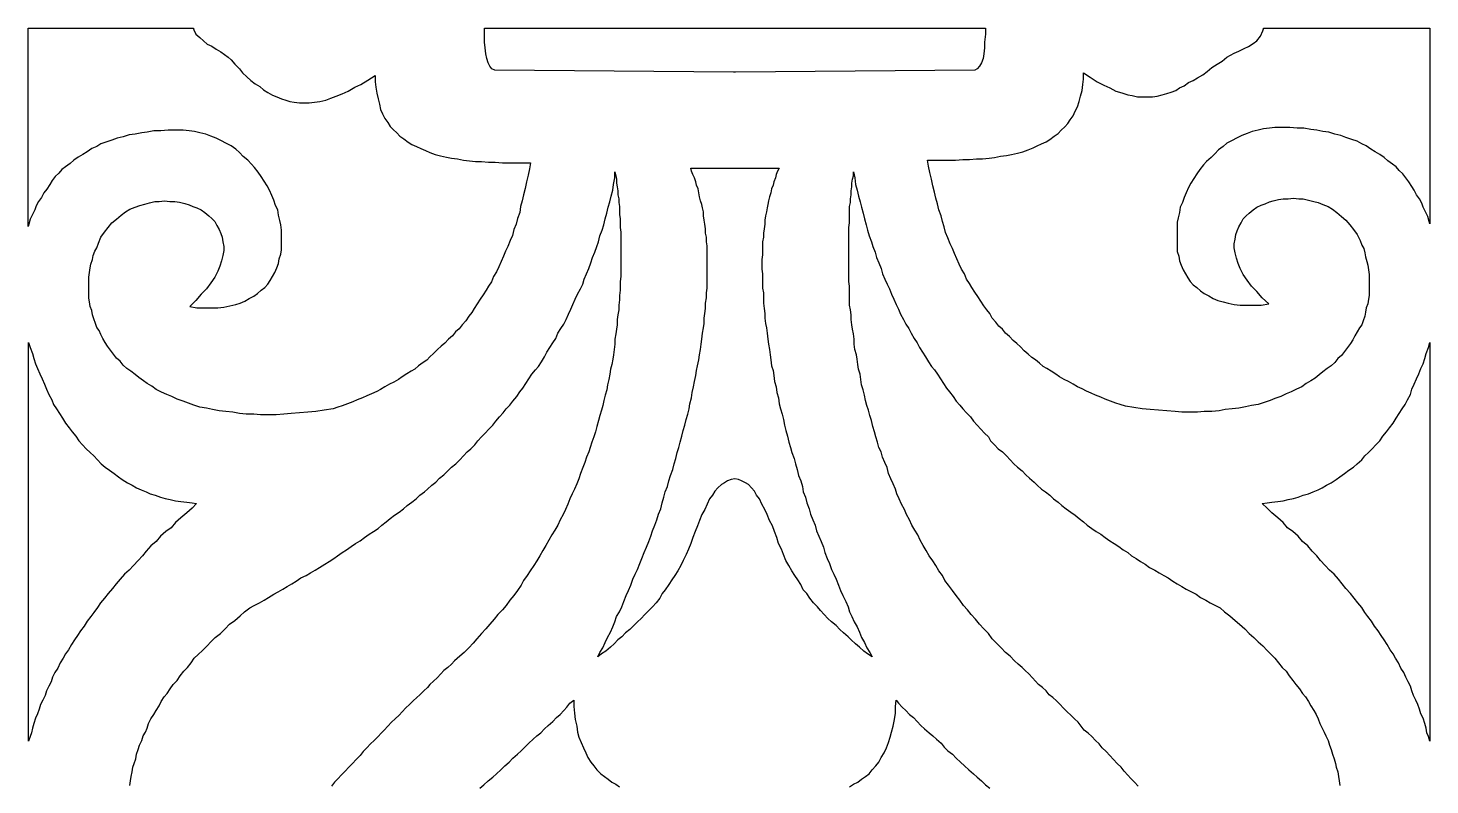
# Model space of a CAD drawing. Extents: x -372 to 372, y -358 to 358.
# Drawn here: x -312.5 to -242.8, y 37.7 to 75.3 of the extents above; entities that cross this region are included whole.
import ezdxf

# ---------------------------------------------------------------- set-up
doc = ezdxf.new("R2010")
doc.units = 0
doc.layers.add('LAYER_1', color=18, linetype='CONTINUOUS')

msp = doc.modelspace()

# ---------------------------------------------------------------- linework, layer by layer
at = {"layer": 'LAYER_1'}
for points in [[(-304.272, 75.344), (-304.274, 75.313), (-304.266, 75.263), (-304.154, 75.036), (-303.968, 74.874), (-303.782, 74.711), (-303.595, 74.549), (-303.372, 74.452), (-303.148, 74.29), (-302.924, 74.16), (-302.738, 74.03), (-302.552, 73.901), (-302.403, 73.771), (-302.216, 73.544), (-301.993, 73.317), (-301.844, 73.122), (-301.62, 72.928), (-301.434, 72.733), (-301.21, 72.571), (-300.987, 72.441), (-300.8, 72.279), (-300.577, 72.149), (-300.353, 72.02), (-300.13, 71.922), (-299.906, 71.825), (-299.683, 71.76), (-299.496, 71.695), (-299.273, 71.663), (-299.012, 71.63), (-298.527, 71.63), (-298.267, 71.663), (-298.006, 71.695), (-297.708, 71.76), (-297.447, 71.857), (-297.186, 71.955), (-296.888, 72.084), (-296.59, 72.214), (-296.254, 72.409), (-295.956, 72.538), (-295.621, 72.765), (-295.248, 72.993), (-295.248, 72.668), (-295.211, 72.409), (-295.174, 72.117), (-295.099, 71.825), (-295.025, 71.565), (-294.987, 71.306), (-294.876, 71.079), (-294.764, 70.852), (-294.615, 70.657), (-294.503, 70.463), (-294.354, 70.301), (-294.168, 70.138), (-294.019, 69.976), (-293.832, 69.847), (-293.609, 69.684), (-293.422, 69.555), (-293.199, 69.457), (-292.975, 69.36), (-292.752, 69.263), (-292.528, 69.165), (-292.267, 69.068), (-292.006, 69.003), (-291.708, 68.938), (-291.447, 68.874), (-291.149, 68.841), (-290.851, 68.776), (-290.553, 68.744), (-290.255, 68.711), (-289.957, 68.711), (-289.622, 68.679), (-289.286, 68.679), (-288.914, 68.647), (-287.535, 68.647), (-287.572, 68.355), (-287.647, 68.03), (-287.721, 67.706), (-287.796, 67.382), (-287.87, 67.057), (-287.945, 66.765), (-288.019, 66.474), (-288.057, 66.182), (-288.168, 65.89), (-288.243, 65.598), (-288.355, 65.338), (-288.429, 65.047), (-288.541, 64.787), (-288.653, 64.495), (-288.765, 64.268), (-288.876, 64.009), (-288.988, 63.749), (-289.1, 63.49), (-289.212, 63.23), (-289.361, 63.003), (-289.473, 62.744), (-289.622, 62.517), (-289.733, 62.322), (-289.882, 62.095), (-290.031, 61.868), (-290.181, 61.641), (-290.33, 61.414), (-290.441, 61.219), (-290.59, 61.025), (-290.739, 60.798), (-290.926, 60.603), (-291.075, 60.409), (-291.261, 60.246), (-291.41, 60.052), (-291.597, 59.89), (-291.783, 59.695), (-291.969, 59.533), (-292.155, 59.371), (-292.342, 59.176), (-292.528, 59.014), (-292.677, 58.852), (-292.863, 58.722), (-293.087, 58.56), (-293.273, 58.398), (-293.46, 58.301), (-293.683, 58.171), (-293.907, 58.009), (-294.093, 57.879), (-294.317, 57.749), (-294.54, 57.652), (-294.764, 57.522), (-294.987, 57.392), (-295.174, 57.295), (-295.435, 57.165), (-295.658, 57.068), (-295.882, 56.971), (-296.143, 56.873), (-296.366, 56.776), (-296.627, 56.679), (-296.888, 56.582), (-297.111, 56.517), (-297.335, 56.419), (-297.782, 56.355), (-298.192, 56.29), (-298.602, 56.257), (-299.012, 56.225), (-299.422, 56.192), (-299.794, 56.16), (-300.167, 56.128), (-300.95, 56.128), (-301.285, 56.16), (-301.658, 56.16), (-301.993, 56.192), (-302.328, 56.257), (-302.664, 56.29), (-302.999, 56.322), (-303.334, 56.387), (-303.632, 56.452), (-303.968, 56.517), (-304.266, 56.614), (-304.527, 56.711), (-304.788, 56.809), (-305.086, 56.906), (-305.347, 57.036), (-305.607, 57.133), (-305.868, 57.263), (-306.129, 57.392), (-306.353, 57.555), (-306.576, 57.684), (-306.763, 57.814), (-306.986, 57.976), (-307.172, 58.138), (-307.396, 58.301), (-307.582, 58.43), (-307.769, 58.592), (-307.918, 58.787), (-308.104, 58.949), (-308.253, 59.144), (-308.402, 59.338), (-308.551, 59.533), (-308.663, 59.728), (-308.775, 59.922), (-308.887, 60.117), (-308.961, 60.311), (-309.073, 60.474), (-309.147, 60.668), (-309.222, 60.895), (-309.296, 61.09), (-309.334, 61.317), (-309.408, 61.511), (-309.446, 61.738), (-309.483, 61.933), (-309.483, 62.16), (-309.483, 62.355), (-309.483, 62.549), (-309.483, 62.776), (-309.483, 62.971), (-309.446, 63.198), (-309.408, 63.425), (-309.371, 63.619), (-309.296, 63.847), (-309.259, 64.041), (-309.185, 64.268), (-309.073, 64.43), (-308.998, 64.657), (-308.887, 64.949), (-308.7, 65.209), (-308.514, 65.436), (-308.328, 65.663), (-308.104, 65.857), (-307.88, 66.052), (-307.657, 66.214), (-307.433, 66.344), (-307.172, 66.441), (-306.949, 66.538), (-306.688, 66.603), (-306.464, 66.668), (-306.204, 66.733), (-305.98, 66.733), (-305.719, 66.765), (-305.458, 66.733), (-305.198, 66.733), (-304.974, 66.701), (-304.713, 66.636), (-304.49, 66.571), (-304.303, 66.474), (-304.117, 66.409), (-303.893, 66.311), (-303.707, 66.182), (-303.521, 66.019), (-303.372, 65.89), (-303.223, 65.728), (-303.111, 65.533), (-302.999, 65.338), (-302.924, 65.144), (-302.85, 64.949), (-302.813, 64.722), (-302.775, 64.495), (-302.775, 64.301), (-302.813, 64.041), (-302.887, 63.782), (-302.962, 63.522), (-303.074, 63.263), (-303.223, 62.971), (-303.409, 62.679), (-303.632, 62.387), (-303.893, 62.128), (-304.154, 61.803), (-304.452, 61.511), (-304.117, 61.446), (-303.074, 61.446), (-302.775, 61.479), (-302.477, 61.544), (-302.179, 61.609), (-301.956, 61.674), (-301.732, 61.771), (-301.508, 61.901), (-301.285, 62.03), (-301.099, 62.16), (-300.912, 62.322), (-300.726, 62.452), (-300.577, 62.614), (-300.465, 62.809), (-300.353, 63.003), (-300.242, 63.198), (-300.13, 63.425), (-300.055, 63.652), (-300.018, 63.879), (-299.943, 64.106), (-299.906, 64.333), (-299.906, 64.56), (-299.906, 64.787), (-299.906, 65.047), (-299.906, 65.306), (-299.943, 65.565), (-299.981, 65.792), (-300.055, 66.052), (-300.092, 66.311), (-300.204, 66.538), (-300.279, 66.798), (-300.391, 67.025), (-300.502, 67.284), (-300.614, 67.511), (-300.763, 67.738), (-300.912, 67.965), (-301.061, 68.192), (-301.248, 68.42), (-301.397, 68.582), (-301.583, 68.776), (-301.807, 68.971), (-301.993, 69.165), (-302.179, 69.328), (-302.403, 69.49), (-302.664, 69.62), (-302.887, 69.749), (-303.148, 69.879), (-303.409, 69.976), (-303.67, 70.074), (-303.968, 70.138), (-304.229, 70.203), (-304.49, 70.236), (-304.788, 70.268), (-305.533, 70.268), (-305.906, 70.236), (-306.241, 70.236), (-306.576, 70.171), (-306.837, 70.138), (-307.172, 70.074), (-307.471, 70.041), (-307.769, 69.944), (-308.067, 69.879), (-308.328, 69.782), (-308.626, 69.684), (-308.887, 69.587), (-309.073, 69.457), (-309.334, 69.36), (-309.557, 69.198), (-309.781, 69.068), (-310.004, 68.938), (-310.228, 68.776), (-310.414, 68.614), (-310.638, 68.452), (-310.824, 68.322), (-310.973, 68.128), (-311.16, 67.965), (-311.309, 67.771), (-311.42, 67.576), (-311.57, 67.349), (-311.719, 67.155), (-311.83, 66.928), (-311.979, 66.733), (-312.091, 66.506), (-312.166, 66.311), (-312.278, 66.084), (-312.389, 65.857), (-312.464, 65.598), (-312.5, 65.488), (-312.5, 75.313), (-312.5, 75.327), (-312.5, 75.341), (-312.5, 75.344), (-312.5, 75.347)], [(-264.924, 75.313), (-264.924, 75.039), (-264.962, 74.65), (-264.962, 74.358), (-264.999, 74.066), (-265.036, 73.839), (-265.111, 73.612), (-265.223, 73.45), (-265.334, 73.32), (-265.446, 73.255), (-277.333, 73.158), (-277.445, 73.158), (-289.294, 73.255), (-289.443, 73.32), (-289.555, 73.45), (-289.63, 73.612), (-289.704, 73.839), (-289.742, 74.066), (-289.779, 74.358), (-289.816, 74.65), (-289.816, 75.039), (-289.816, 75.313), (-289.816, 75.344), (-264.924, 75.344)], [(-242.829, 75.313), (-242.829, 65.621), (-242.865, 65.731), (-242.939, 65.99), (-243.051, 66.217), (-243.163, 66.444), (-243.237, 66.639), (-243.349, 66.866), (-243.498, 67.061), (-243.61, 67.288), (-243.722, 67.482), (-243.871, 67.709), (-244.02, 67.904), (-244.169, 68.098), (-244.355, 68.261), (-244.504, 68.455), (-244.691, 68.585), (-244.914, 68.747), (-245.1, 68.909), (-245.324, 69.071), (-245.548, 69.201), (-245.771, 69.331), (-245.995, 69.493), (-246.218, 69.59), (-246.442, 69.72), (-246.703, 69.817), (-247.001, 69.915), (-247.262, 70.012), (-247.56, 70.077), (-247.858, 70.174), (-248.156, 70.207), (-248.454, 70.271), (-248.752, 70.304), (-249.088, 70.369), (-249.423, 70.369), (-249.796, 70.401), (-250.541, 70.401), (-250.802, 70.369), (-251.1, 70.336), (-251.361, 70.271), (-251.659, 70.207), (-251.92, 70.109), (-252.18, 70.012), (-252.441, 69.882), (-252.665, 69.753), (-252.926, 69.623), (-253.112, 69.461), (-253.336, 69.298), (-253.522, 69.104), (-253.708, 68.909), (-253.932, 68.715), (-254.081, 68.553), (-254.267, 68.325), (-254.416, 68.098), (-254.565, 67.871), (-254.714, 67.644), (-254.826, 67.417), (-254.938, 67.158), (-255.05, 66.931), (-255.124, 66.671), (-255.236, 66.444), (-255.273, 66.185), (-255.348, 65.925), (-255.385, 65.698), (-255.385, 65.439), (-255.385, 65.18), (-255.385, 64.92), (-255.385, 64.693), (-255.385, 64.466), (-255.385, 64.239), (-255.311, 64.012), (-255.273, 63.785), (-255.199, 63.558), (-255.087, 63.331), (-254.975, 63.136), (-254.863, 62.942), (-254.752, 62.747), (-254.603, 62.585), (-254.416, 62.455), (-254.23, 62.293), (-254.044, 62.163), (-253.82, 62.034), (-253.596, 61.904), (-253.373, 61.807), (-253.112, 61.742), (-252.851, 61.677), (-252.553, 61.612), (-252.255, 61.579), (-251.212, 61.579), (-250.839, 61.644), (-251.174, 61.936), (-251.435, 62.261), (-251.696, 62.52), (-251.92, 62.812), (-252.106, 63.104), (-252.255, 63.396), (-252.367, 63.655), (-252.441, 63.915), (-252.516, 64.174), (-252.553, 64.434), (-252.553, 64.628), (-252.516, 64.855), (-252.479, 65.082), (-252.404, 65.277), (-252.329, 65.471), (-252.218, 65.666), (-252.106, 65.861), (-251.957, 66.023), (-251.808, 66.152), (-251.621, 66.315), (-251.435, 66.444), (-251.212, 66.542), (-251.025, 66.607), (-250.802, 66.704), (-250.615, 66.769), (-250.355, 66.834), (-250.131, 66.866), (-249.87, 66.866), (-249.609, 66.898), (-249.348, 66.866), (-249.125, 66.866), (-248.864, 66.801), (-248.603, 66.736), (-248.38, 66.671), (-248.156, 66.574), (-247.895, 66.477), (-247.672, 66.347), (-247.448, 66.185), (-247.224, 65.99), (-247.001, 65.796), (-246.815, 65.569), (-246.628, 65.342), (-246.442, 65.082), (-246.293, 64.79), (-246.218, 64.563), (-246.107, 64.401), (-246.069, 64.174), (-246.032, 63.979), (-245.958, 63.752), (-245.92, 63.558), (-245.883, 63.331), (-245.846, 63.104), (-245.846, 62.909), (-245.846, 62.682), (-245.846, 62.488), (-245.846, 62.293), (-245.846, 62.066), (-245.883, 61.871), (-245.92, 61.644), (-245.995, 61.45), (-246.032, 61.223), (-246.069, 61.028), (-246.144, 60.801), (-246.218, 60.607), (-246.33, 60.444), (-246.442, 60.25), (-246.554, 60.055), (-246.666, 59.861), (-246.777, 59.666), (-246.926, 59.471), (-247.075, 59.277), (-247.224, 59.082), (-247.411, 58.92), (-247.56, 58.725), (-247.746, 58.563), (-247.932, 58.434), (-248.156, 58.271), (-248.342, 58.109), (-248.529, 57.947), (-248.752, 57.817), (-248.976, 57.688), (-249.199, 57.525), (-249.46, 57.396), (-249.721, 57.266), (-249.982, 57.169), (-250.243, 57.039), (-250.541, 56.942), (-250.764, 56.844), (-251.063, 56.747), (-251.361, 56.65), (-251.696, 56.585), (-251.994, 56.52), (-252.329, 56.455), (-252.665, 56.423), (-253, 56.39), (-253.298, 56.325), (-253.671, 56.293), (-254.044, 56.293), (-254.379, 56.261), (-255.161, 56.261), (-255.497, 56.293), (-255.907, 56.325), (-256.317, 56.358), (-256.727, 56.39), (-257.136, 56.423), (-257.546, 56.488), (-257.956, 56.552), (-258.217, 56.65), (-258.441, 56.715), (-258.701, 56.812), (-258.962, 56.909), (-259.186, 57.006), (-259.447, 57.104), (-259.67, 57.201), (-259.894, 57.298), (-260.117, 57.428), (-260.341, 57.525), (-260.565, 57.655), (-260.788, 57.785), (-261.012, 57.882), (-261.235, 58.012), (-261.422, 58.142), (-261.645, 58.304), (-261.869, 58.434), (-262.055, 58.531), (-262.241, 58.693), (-262.428, 58.855), (-262.614, 58.985), (-262.8, 59.147), (-262.987, 59.309), (-263.173, 59.504), (-263.359, 59.666), (-263.546, 59.828), (-263.732, 60.023), (-263.918, 60.185), (-264.067, 60.379), (-264.254, 60.542), (-264.403, 60.736), (-264.589, 60.931), (-264.701, 61.158), (-264.85, 61.352), (-264.999, 61.547), (-265.148, 61.774), (-265.297, 62.001), (-265.446, 62.228), (-265.595, 62.455), (-265.707, 62.65), (-265.856, 62.877), (-265.968, 63.136), (-266.117, 63.363), (-266.229, 63.623), (-266.34, 63.882), (-266.452, 64.142), (-266.564, 64.401), (-266.676, 64.628), (-266.788, 64.92), (-266.899, 65.18), (-266.974, 65.471), (-267.048, 65.731), (-267.123, 66.023), (-267.235, 66.315), (-267.309, 66.607), (-267.384, 66.898), (-267.458, 67.19), (-267.533, 67.515), (-267.607, 67.839), (-267.682, 68.163), (-267.756, 68.488), (-267.794, 68.78), (-266.415, 68.78), (-266.042, 68.812), (-265.707, 68.812), (-265.372, 68.844), (-265.073, 68.844), (-264.738, 68.877), (-264.477, 68.909), (-264.179, 68.974), (-263.881, 69.007), (-263.62, 69.071), (-263.322, 69.136), (-263.061, 69.201), (-262.8, 69.298), (-262.54, 69.396), (-262.353, 69.493), (-262.13, 69.59), (-261.906, 69.688), (-261.72, 69.817), (-261.496, 69.98), (-261.31, 70.109), (-261.161, 70.271), (-260.975, 70.434), (-260.825, 70.596), (-260.714, 70.79), (-260.565, 70.985), (-260.453, 71.212), (-260.341, 71.439), (-260.267, 71.698), (-260.192, 71.958), (-260.117, 72.25), (-260.08, 72.542), (-260.043, 72.801), (-260.043, 73.126), (-259.708, 72.898), (-259.372, 72.671), (-259.037, 72.509), (-258.739, 72.38), (-258.441, 72.217), (-258.143, 72.12), (-257.844, 72.023), (-257.621, 71.99), (-257.36, 71.925), (-256.615, 71.925), (-256.391, 71.958), (-256.13, 72.023), (-255.907, 72.088), (-255.683, 72.153), (-255.46, 72.25), (-255.273, 72.38), (-255.05, 72.477), (-254.826, 72.639), (-254.603, 72.736), (-254.379, 72.866), (-254.118, 73.028), (-253.895, 73.19), (-253.671, 73.385), (-253.41, 73.547), (-253.149, 73.709), (-252.926, 73.904), (-252.739, 74.001), (-252.553, 74.098), (-252.329, 74.196), (-252.069, 74.326), (-251.845, 74.423), (-251.621, 74.585), (-251.435, 74.715), (-251.249, 74.942), (-251.137, 75.201), (-251.095, 75.313), (-251.1, 75.344), (-242.829, 75.344)], [(-275.246, 68.228), (-275.321, 68.066), (-275.358, 67.904), (-275.433, 67.709), (-275.47, 67.547), (-275.544, 67.352), (-275.582, 67.158), (-275.656, 66.963), (-275.693, 66.769), (-275.731, 66.574), (-275.768, 66.412), (-275.805, 66.217), (-275.842, 66.023), (-275.88, 65.796), (-275.88, 65.601), (-275.917, 65.374), (-275.954, 65.147), (-275.954, 64.952), (-275.992, 64.725), (-275.992, 64.531), (-275.992, 64.304), (-275.992, 64.077), (-276.029, 63.85), (-276.029, 63.59), (-276.029, 63.363), (-275.992, 63.136), (-275.992, 62.877), (-275.992, 62.65), (-275.992, 62.423), (-275.954, 62.196), (-275.954, 61.936), (-275.954, 61.677), (-275.917, 61.417), (-275.88, 61.158), (-275.88, 60.931), (-275.842, 60.671), (-275.805, 60.444), (-275.768, 60.185), (-275.731, 59.893), (-275.693, 59.634), (-275.656, 59.374), (-275.619, 59.115), (-275.582, 58.855), (-275.544, 58.563), (-275.47, 58.336), (-275.433, 58.077), (-275.395, 57.785), (-275.321, 57.525), (-275.284, 57.234), (-275.209, 56.974), (-275.172, 56.682), (-275.097, 56.423), (-275.023, 56.163), (-274.948, 55.904), (-274.911, 55.612), (-274.836, 55.352), (-274.762, 55.061), (-274.687, 54.769), (-274.613, 54.509), (-274.538, 54.25), (-274.426, 53.958), (-274.352, 53.698), (-274.277, 53.406), (-274.203, 53.115), (-274.091, 52.855), (-274.017, 52.563), (-273.979, 52.304), (-273.868, 52.044), (-273.793, 51.752), (-273.681, 51.46), (-273.607, 51.201), (-273.495, 50.909), (-273.383, 50.65), (-273.309, 50.358), (-273.197, 50.098), (-273.085, 49.839), (-272.973, 49.547), (-272.899, 49.288), (-272.787, 48.996), (-272.675, 48.736), (-272.563, 48.444), (-272.452, 48.217), (-272.34, 47.958), (-272.228, 47.666), (-272.116, 47.406), (-272.004, 47.147), (-271.855, 46.855), (-271.744, 46.596), (-271.669, 46.336), (-271.557, 46.109), (-271.445, 45.85), (-271.296, 45.59), (-271.185, 45.331), (-271.073, 45.071), (-270.924, 44.812), (-270.812, 44.552), (-270.663, 44.325), (-270.551, 44.098), (-270.775, 44.26), (-270.961, 44.39), (-271.185, 44.585), (-271.371, 44.747), (-271.594, 44.942), (-271.744, 45.104), (-271.967, 45.298), (-272.153, 45.46), (-272.34, 45.655), (-272.563, 45.85), (-272.75, 46.012), (-272.936, 46.206), (-273.122, 46.401), (-273.271, 46.596), (-273.458, 46.79), (-273.644, 47.017), (-273.793, 47.244), (-273.979, 47.439), (-274.091, 47.698), (-274.24, 47.925), (-274.389, 48.152), (-274.538, 48.379), (-274.687, 48.639), (-274.836, 48.898), (-274.948, 49.19), (-275.06, 49.45), (-275.209, 49.742), (-275.284, 50.033), (-275.395, 50.325), (-275.507, 50.617), (-275.656, 50.877), (-275.768, 51.169), (-275.88, 51.428), (-276.029, 51.688), (-276.141, 51.947), (-276.29, 52.142), (-276.401, 52.336), (-276.55, 52.498), (-276.7, 52.661), (-276.849, 52.758), (-277.035, 52.855), (-277.184, 52.92), (-277.37, 52.952), (-277.557, 52.92), (-277.743, 52.855), (-277.892, 52.758), (-278.041, 52.661), (-278.227, 52.498), (-278.376, 52.336), (-278.488, 52.142), (-278.637, 51.947), (-278.749, 51.688), (-278.861, 51.428), (-279.01, 51.169), (-279.122, 50.877), (-279.233, 50.617), (-279.345, 50.325), (-279.457, 50.033), (-279.569, 49.742), (-279.681, 49.45), (-279.792, 49.19), (-279.941, 48.898), (-280.053, 48.639), (-280.202, 48.379), (-280.351, 48.152), (-280.5, 47.925), (-280.649, 47.698), (-280.836, 47.439), (-280.985, 47.244), (-281.097, 47.017), (-281.283, 46.79), (-281.469, 46.596), (-281.656, 46.401), (-281.842, 46.206), (-282.028, 46.012), (-282.214, 45.85), (-282.401, 45.655), (-282.587, 45.46), (-282.811, 45.298), (-282.997, 45.104), (-283.183, 44.942), (-283.37, 44.747), (-283.556, 44.585), (-283.78, 44.39), (-284.003, 44.26), (-284.189, 44.098), (-284.078, 44.325), (-283.929, 44.552), (-283.817, 44.812), (-283.705, 45.071), (-283.556, 45.331), (-283.444, 45.59), (-283.332, 45.85), (-283.258, 46.109), (-283.109, 46.336), (-282.997, 46.596), (-282.885, 46.855), (-282.773, 47.147), (-282.662, 47.406), (-282.55, 47.666), (-282.438, 47.958), (-282.326, 48.217), (-282.214, 48.444), (-282.103, 48.736), (-281.991, 48.996), (-281.879, 49.288), (-281.767, 49.547), (-281.656, 49.839), (-281.544, 50.098), (-281.469, 50.358), (-281.357, 50.65), (-281.246, 50.909), (-281.171, 51.201), (-281.059, 51.46), (-280.985, 51.752), (-280.91, 52.044), (-280.836, 52.304), (-280.724, 52.563), (-280.649, 52.855), (-280.575, 53.115), (-280.463, 53.406), (-280.389, 53.698), (-280.314, 53.958), (-280.24, 54.25), (-280.165, 54.509), (-280.09, 54.769), (-280.016, 55.061), (-279.941, 55.352), (-279.867, 55.612), (-279.792, 55.904), (-279.718, 56.163), (-279.643, 56.423), (-279.606, 56.682), (-279.532, 56.974), (-279.494, 57.234), (-279.42, 57.525), (-279.382, 57.785), (-279.308, 58.077), (-279.271, 58.336), (-279.233, 58.563), (-279.159, 58.855), (-279.122, 59.115), (-279.084, 59.374), (-279.047, 59.634), (-279.01, 59.893), (-278.973, 60.185), (-278.935, 60.444), (-278.898, 60.671), (-278.898, 60.931), (-278.861, 61.158), (-278.824, 61.417), (-278.824, 61.677), (-278.786, 61.936), (-278.786, 62.196), (-278.749, 62.423), (-278.749, 62.65), (-278.749, 62.877), (-278.749, 63.136), (-278.749, 63.363), (-278.749, 63.59), (-278.749, 63.85), (-278.749, 64.077), (-278.749, 64.304), (-278.749, 64.531), (-278.786, 64.725), (-278.786, 64.952), (-278.824, 65.147), (-278.824, 65.374), (-278.861, 65.601), (-278.898, 65.796), (-278.935, 66.023), (-278.935, 66.217), (-278.973, 66.412), (-279.01, 66.574), (-279.084, 66.769), (-279.122, 66.963), (-279.159, 67.158), (-279.196, 67.352), (-279.271, 67.547), (-279.308, 67.709), (-279.382, 67.904), (-279.457, 68.066), (-279.532, 68.228), (-279.569, 68.39), (-275.172, 68.39)], [(-312.398, 59.471), (-312.286, 59.179), (-312.211, 58.92), (-312.137, 58.661), (-312.025, 58.434), (-311.913, 58.174), (-311.801, 57.915), (-311.69, 57.655), (-311.578, 57.396), (-311.466, 57.136), (-311.317, 56.877), (-311.242, 56.65), (-311.093, 56.423), (-310.944, 56.196), (-310.795, 55.969), (-310.646, 55.709), (-310.46, 55.482), (-310.311, 55.288), (-310.124, 55.061), (-309.975, 54.833), (-309.789, 54.639), (-309.603, 54.444), (-309.416, 54.25), (-309.23, 54.088), (-309.044, 53.893), (-308.858, 53.698), (-308.671, 53.536), (-308.448, 53.374), (-308.224, 53.212), (-308.001, 53.05), (-307.814, 52.92), (-307.553, 52.758), (-307.33, 52.628), (-307.106, 52.498), (-306.883, 52.401), (-306.622, 52.304), (-306.435, 52.206), (-306.175, 52.142), (-305.914, 52.044), (-305.69, 51.979), (-305.429, 51.915), (-305.169, 51.85), (-304.908, 51.817), (-304.61, 51.785), (-304.349, 51.752), (-304.125, 51.72), (-304.349, 51.493), (-304.61, 51.266), (-304.908, 51.006), (-305.169, 50.779), (-305.392, 50.52), (-305.653, 50.325), (-305.914, 50.098), (-306.137, 49.839), (-306.398, 49.612), (-306.622, 49.352), (-306.808, 49.125), (-307.032, 48.898), (-307.255, 48.639), (-307.479, 48.412), (-307.702, 48.217), (-307.926, 47.958), (-308.112, 47.731), (-308.299, 47.504), (-308.522, 47.244), (-308.708, 47.017), (-308.895, 46.79), (-309.044, 46.563), (-309.23, 46.304), (-309.379, 46.109), (-309.566, 45.882), (-309.715, 45.623), (-309.901, 45.396), (-310.05, 45.169), (-310.199, 44.942), (-310.348, 44.715), (-310.497, 44.455), (-310.646, 44.26), (-310.758, 44.033), (-310.907, 43.806), (-311.019, 43.547), (-311.168, 43.32), (-311.28, 43.093), (-311.354, 42.866), (-311.466, 42.639), (-311.578, 42.412), (-311.652, 42.185), (-311.764, 41.958), (-311.876, 41.731), (-311.95, 41.504), (-312.025, 41.277), (-312.137, 41.05), (-312.211, 40.79), (-312.286, 40.563), (-312.323, 40.336), (-312.398, 40.142), (-312.472, 39.914), (-312.472, 59.729)], [(-242.828, 39.914), (-242.902, 40.142), (-242.976, 40.336), (-243.014, 40.563), (-243.088, 40.79), (-243.163, 41.05), (-243.275, 41.277), (-243.349, 41.504), (-243.424, 41.731), (-243.535, 41.958), (-243.647, 42.185), (-243.722, 42.412), (-243.796, 42.639), (-243.908, 42.866), (-244.02, 43.093), (-244.132, 43.32), (-244.281, 43.547), (-244.392, 43.806), (-244.542, 44.033), (-244.653, 44.26), (-244.802, 44.455), (-244.951, 44.715), (-245.1, 44.942), (-245.25, 45.169), (-245.399, 45.396), (-245.585, 45.623), (-245.734, 45.882), (-245.92, 46.109), (-246.069, 46.304), (-246.218, 46.563), (-246.405, 46.79), (-246.591, 47.017), (-246.777, 47.244), (-247.001, 47.504), (-247.187, 47.731), (-247.374, 47.958), (-247.597, 48.217), (-247.821, 48.412), (-248.044, 48.639), (-248.268, 48.898), (-248.454, 49.125), (-248.678, 49.352), (-248.901, 49.612), (-249.162, 49.839), (-249.386, 50.098), (-249.647, 50.325), (-249.907, 50.52), (-250.131, 50.779), (-250.392, 51.006), (-250.69, 51.266), (-250.913, 51.493), (-251.174, 51.72), (-250.913, 51.752), (-250.69, 51.785), (-250.392, 51.817), (-250.131, 51.85), (-249.87, 51.915), (-249.609, 51.979), (-249.386, 52.044), (-249.125, 52.142), (-248.864, 52.206), (-248.64, 52.304), (-248.38, 52.401), (-248.193, 52.498), (-247.97, 52.628), (-247.746, 52.758), (-247.485, 52.92), (-247.299, 53.05), (-247.075, 53.212), (-246.852, 53.374), (-246.628, 53.536), (-246.442, 53.698), (-246.218, 53.893), (-246.069, 54.088), (-245.883, 54.25), (-245.697, 54.444), (-245.51, 54.639), (-245.324, 54.833), (-245.175, 55.061), (-244.989, 55.288), (-244.84, 55.482), (-244.653, 55.709), (-244.504, 55.969), (-244.355, 56.196), (-244.206, 56.423), (-244.057, 56.65), (-243.945, 56.877), (-243.796, 57.136), (-243.722, 57.396), (-243.61, 57.655), (-243.498, 57.915), (-243.386, 58.174), (-243.275, 58.434), (-243.163, 58.661), (-243.088, 58.92), (-243.014, 59.179), (-242.902, 59.471), (-242.828, 59.729)]]:
    msp.add_lwpolyline(points, close=True, dxfattribs=at)
for points in [[(-307.442, 37.709), (-307.404, 37.936), (-307.367, 38.163), (-307.33, 38.39), (-307.293, 38.617), (-307.218, 38.812), (-307.143, 39.039), (-307.106, 39.266), (-307.032, 39.493), (-306.957, 39.72), (-306.845, 39.947), (-306.771, 40.174), (-306.659, 40.369), (-306.585, 40.563), (-306.51, 40.79), (-306.398, 41.017), (-306.249, 41.244), (-306.137, 41.439), (-305.988, 41.666), (-305.877, 41.893), (-305.727, 42.12), (-305.578, 42.282), (-305.429, 42.509), (-305.28, 42.736), (-305.094, 42.931), (-304.945, 43.158), (-304.759, 43.385), (-304.572, 43.579), (-304.386, 43.806), (-304.237, 44.033), (-304.051, 44.228), (-303.827, 44.423), (-303.603, 44.65), (-303.417, 44.844), (-303.194, 45.071), (-302.933, 45.266), (-302.709, 45.493), (-302.486, 45.72), (-302.225, 45.915), (-301.964, 46.142), (-301.74, 46.336), (-301.479, 46.531), (-301.256, 46.66), (-300.995, 46.79), (-300.771, 46.92), (-300.548, 47.05), (-300.287, 47.212), (-300.063, 47.342), (-299.84, 47.471), (-299.616, 47.601), (-299.393, 47.731), (-299.169, 47.86), (-298.946, 48.023), (-298.685, 48.152), (-298.461, 48.282), (-298.238, 48.412), (-298.014, 48.542), (-297.753, 48.704), (-297.53, 48.833), (-297.306, 48.996), (-297.12, 49.125), (-296.896, 49.288), (-296.673, 49.417), (-296.449, 49.579), (-296.225, 49.742), (-296.002, 49.871), (-295.778, 50.033), (-295.555, 50.196), (-295.331, 50.325), (-295.107, 50.488), (-294.921, 50.65), (-294.698, 50.812), (-294.511, 50.974), (-294.288, 51.136), (-294.064, 51.298), (-293.841, 51.46), (-293.654, 51.623), (-293.431, 51.785), (-293.207, 51.947), (-293.021, 52.142), (-292.797, 52.304), (-292.648, 52.433), (-292.425, 52.628), (-292.238, 52.79), (-292.052, 52.985), (-291.828, 53.147), (-291.642, 53.342), (-291.456, 53.536), (-291.232, 53.698), (-291.046, 53.893), (-290.859, 54.088), (-290.673, 54.282), (-290.487, 54.444), (-290.301, 54.639), (-290.151, 54.833), (-289.965, 55.028), (-289.779, 55.223), (-289.593, 55.417), (-289.406, 55.612), (-289.257, 55.806), (-289.071, 56.033), (-288.885, 56.228), (-288.736, 56.423), (-288.549, 56.617), (-288.4, 56.812), (-288.214, 57.039), (-288.065, 57.266), (-287.916, 57.461), (-287.767, 57.688), (-287.618, 57.915), (-287.469, 58.142), (-287.282, 58.369), (-287.133, 58.531), (-286.984, 58.758), (-286.835, 59.017), (-286.723, 59.244), (-286.574, 59.471), (-286.425, 59.698), (-286.276, 59.925), (-286.164, 60.185), (-286.015, 60.412), (-285.866, 60.639), (-285.754, 60.866), (-285.643, 61.125), (-285.531, 61.385), (-285.419, 61.612), (-285.307, 61.871), (-285.196, 62.131), (-285.046, 62.39), (-284.935, 62.617), (-284.86, 62.877), (-284.748, 63.136), (-284.637, 63.396), (-284.525, 63.688), (-284.45, 63.947), (-284.338, 64.207), (-284.227, 64.498), (-284.152, 64.725), (-284.078, 65.017), (-283.966, 65.309), (-283.891, 65.569), (-283.817, 65.861), (-283.742, 66.152), (-283.668, 66.444), (-283.593, 66.704), (-283.519, 66.996), (-283.444, 67.288), (-283.407, 67.58), (-283.332, 67.904), (-283.332, 68.196), (-283.295, 68.001), (-283.258, 67.839), (-283.258, 67.644), (-283.221, 67.45), (-283.183, 67.255), (-283.183, 67.061), (-283.146, 66.866), (-283.146, 66.671), (-283.109, 66.477), (-283.109, 66.282), (-283.109, 66.088), (-283.072, 65.861), (-283.072, 65.666), (-283.072, 65.439), (-283.034, 65.212), (-283.034, 65.017), (-283.034, 64.79), (-283.034, 64.563), (-283.034, 64.369), (-283.034, 64.142), (-283.034, 63.915), (-283.034, 63.688), (-283.034, 63.461), (-283.034, 63.234), (-283.034, 63.007), (-283.072, 62.747), (-283.072, 62.52), (-283.072, 62.325), (-283.109, 62.066), (-283.109, 61.839), (-283.146, 61.579), (-283.146, 61.352), (-283.183, 61.093), (-283.221, 60.866), (-283.221, 60.607), (-283.258, 60.379), (-283.295, 60.152), (-283.332, 59.893), (-283.332, 59.634), (-283.37, 59.374), (-283.407, 59.115), (-283.444, 58.888), (-283.481, 58.628), (-283.556, 58.401), (-283.593, 58.142), (-283.63, 57.882), (-283.705, 57.623), (-283.742, 57.363), (-283.817, 57.104), (-283.891, 56.844), (-283.929, 56.585), (-284.003, 56.358), (-284.078, 56.098), (-284.152, 55.839), (-284.227, 55.547), (-284.301, 55.288), (-284.376, 55.028), (-284.488, 54.769), (-284.562, 54.509), (-284.637, 54.282), (-284.748, 54.023), (-284.823, 53.763), (-284.935, 53.504), (-285.046, 53.212), (-285.121, 52.952), (-285.233, 52.693), (-285.345, 52.433), (-285.456, 52.206), (-285.568, 51.947), (-285.68, 51.688), (-285.792, 51.428), (-285.904, 51.169), (-286.053, 50.909), (-286.164, 50.65), (-286.313, 50.39), (-286.462, 50.163), (-286.612, 49.904), (-286.761, 49.644), (-286.91, 49.385), (-287.059, 49.125), (-287.208, 48.866), (-287.357, 48.639), (-287.543, 48.379), (-287.692, 48.152), (-287.878, 47.893), (-287.99, 47.666), (-288.177, 47.406), (-288.363, 47.147), (-288.549, 46.92), (-288.736, 46.66), (-288.922, 46.433), (-289.145, 46.206), (-289.332, 45.979), (-289.555, 45.72), (-289.742, 45.493), (-289.965, 45.266), (-290.189, 45.006), (-290.375, 44.779), (-290.599, 44.552), (-290.822, 44.325), (-291.046, 44.131), (-291.307, 43.904), (-291.456, 43.742), (-291.642, 43.579), (-291.828, 43.417), (-291.977, 43.255), (-292.164, 43.06), (-292.35, 42.898), (-292.536, 42.736), (-292.648, 42.574), (-292.834, 42.412), (-293.021, 42.217), (-293.17, 42.087), (-293.356, 41.925), (-293.542, 41.731), (-293.729, 41.569), (-293.915, 41.374), (-294.064, 41.212), (-294.25, 41.017), (-294.437, 40.855), (-294.623, 40.66), (-294.809, 40.466), (-294.958, 40.304), (-295.107, 40.142), (-295.294, 39.947), (-295.48, 39.785), (-295.666, 39.59), (-295.853, 39.396), (-296.002, 39.201), (-296.188, 39.006), (-296.374, 38.812), (-296.561, 38.617), (-296.747, 38.423), (-296.933, 38.228), (-297.082, 38.066), (-297.269, 37.871), (-297.418, 37.677)], [(-257.323, 37.677), (-257.509, 37.871), (-257.695, 38.066), (-257.844, 38.228), (-258.031, 38.423), (-258.18, 38.617), (-258.366, 38.812), (-258.552, 39.006), (-258.739, 39.201), (-258.925, 39.396), (-259.111, 39.59), (-259.26, 39.785), (-259.447, 39.947), (-259.633, 40.142), (-259.819, 40.304), (-260.006, 40.466), (-260.155, 40.66), (-260.304, 40.855), (-260.49, 41.017), (-260.676, 41.212), (-260.863, 41.374), (-261.049, 41.569), (-261.198, 41.731), (-261.384, 41.925), (-261.571, 42.087), (-261.757, 42.217), (-261.906, 42.412), (-262.092, 42.574), (-262.279, 42.736), (-262.428, 42.898), (-262.577, 43.06), (-262.763, 43.255), (-262.949, 43.417), (-263.099, 43.579), (-263.285, 43.742), (-263.471, 43.904), (-263.695, 44.131), (-263.918, 44.325), (-264.142, 44.552), (-264.365, 44.779), (-264.589, 45.006), (-264.775, 45.266), (-264.999, 45.493), (-265.223, 45.72), (-265.409, 45.979), (-265.632, 46.206), (-265.819, 46.433), (-266.005, 46.66), (-266.191, 46.92), (-266.378, 47.147), (-266.564, 47.406), (-266.75, 47.666), (-266.937, 47.893), (-267.048, 48.152), (-267.235, 48.379), (-267.384, 48.639), (-267.533, 48.866), (-267.719, 49.125), (-267.868, 49.385), (-268.017, 49.644), (-268.166, 49.904), (-268.278, 50.163), (-268.427, 50.39), (-268.576, 50.65), (-268.688, 50.909), (-268.837, 51.169), (-268.949, 51.428), (-269.098, 51.688), (-269.21, 51.947), (-269.321, 52.206), (-269.396, 52.433), (-269.508, 52.693), (-269.62, 52.952), (-269.731, 53.212), (-269.806, 53.504), (-269.918, 53.763), (-270.029, 54.023), (-270.104, 54.282), (-270.216, 54.509), (-270.29, 54.769), (-270.365, 55.028), (-270.439, 55.288), (-270.514, 55.547), (-270.588, 55.839), (-270.663, 56.098), (-270.737, 56.358), (-270.812, 56.585), (-270.886, 56.844), (-270.924, 57.104), (-270.998, 57.363), (-271.073, 57.623), (-271.11, 57.882), (-271.147, 58.142), (-271.222, 58.401), (-271.259, 58.628), (-271.296, 58.888), (-271.334, 59.115), (-271.408, 59.374), (-271.445, 59.634), (-271.445, 59.893), (-271.483, 60.152), (-271.52, 60.379), (-271.557, 60.607), (-271.594, 60.866), (-271.594, 61.093), (-271.632, 61.352), (-271.669, 61.579), (-271.669, 61.839), (-271.669, 62.066), (-271.669, 62.325), (-271.669, 62.52), (-271.706, 62.747), (-271.706, 63.007), (-271.706, 63.234), (-271.706, 63.461), (-271.706, 63.688), (-271.706, 63.915), (-271.706, 64.142), (-271.706, 64.369), (-271.706, 64.563), (-271.706, 64.79), (-271.706, 65.017), (-271.706, 65.212), (-271.706, 65.439), (-271.669, 65.666), (-271.669, 65.861), (-271.669, 66.088), (-271.669, 66.282), (-271.669, 66.477), (-271.632, 66.671), (-271.632, 66.866), (-271.594, 67.061), (-271.594, 67.255), (-271.557, 67.45), (-271.557, 67.644), (-271.52, 67.839), (-271.483, 68.001), (-271.483, 68.196), (-271.408, 67.904), (-271.371, 67.58), (-271.296, 67.288), (-271.222, 66.996), (-271.147, 66.704), (-271.073, 66.444), (-270.998, 66.152), (-270.924, 65.861), (-270.849, 65.569), (-270.775, 65.309), (-270.7, 65.017), (-270.588, 64.725), (-270.514, 64.498), (-270.402, 64.207), (-270.328, 63.947), (-270.216, 63.688), (-270.104, 63.396), (-270.029, 63.136), (-269.918, 62.877), (-269.806, 62.617), (-269.694, 62.39), (-269.582, 62.131), (-269.471, 61.871), (-269.359, 61.612), (-269.247, 61.385), (-269.135, 61.125), (-268.986, 60.866), (-268.874, 60.639), (-268.725, 60.412), (-268.613, 60.185), (-268.464, 59.925), (-268.315, 59.698), (-268.204, 59.471), (-268.055, 59.244), (-267.905, 59.017), (-267.756, 58.758), (-267.607, 58.531), (-267.458, 58.369), (-267.309, 58.142), (-267.16, 57.915), (-267.011, 57.688), (-266.862, 57.461), (-266.713, 57.266), (-266.527, 57.039), (-266.378, 56.812), (-266.191, 56.617), (-266.042, 56.423), (-265.856, 56.228), (-265.67, 56.033), (-265.521, 55.806), (-265.334, 55.612), (-265.148, 55.417), (-264.962, 55.223), (-264.775, 55.028), (-264.664, 54.833), (-264.477, 54.639), (-264.291, 54.444), (-264.067, 54.282), (-263.881, 54.088), (-263.695, 53.893), (-263.508, 53.698), (-263.322, 53.536), (-263.099, 53.342), (-262.912, 53.147), (-262.726, 52.985), (-262.502, 52.79), (-262.353, 52.628), (-262.13, 52.433), (-261.943, 52.304), (-261.72, 52.142), (-261.533, 51.947), (-261.31, 51.785), (-261.124, 51.623), (-260.9, 51.46), (-260.676, 51.298), (-260.453, 51.136), (-260.267, 50.974), (-260.043, 50.812), (-259.857, 50.65), (-259.633, 50.488), (-259.409, 50.325), (-259.186, 50.196), (-258.962, 50.033), (-258.739, 49.871), (-258.515, 49.742), (-258.292, 49.579), (-258.068, 49.417), (-257.844, 49.288), (-257.658, 49.125), (-257.435, 48.996), (-257.211, 48.833), (-256.987, 48.704), (-256.764, 48.542), (-256.503, 48.412), (-256.279, 48.282), (-256.056, 48.152), (-255.832, 48.023), (-255.609, 47.86), (-255.385, 47.731), (-255.161, 47.601), (-254.938, 47.471), (-254.677, 47.342), (-254.453, 47.212), (-254.23, 47.05), (-253.969, 46.92), (-253.745, 46.79), (-253.485, 46.66), (-253.261, 46.531), (-253.037, 46.336), (-252.777, 46.142), (-252.516, 45.915), (-252.292, 45.72), (-252.031, 45.493), (-251.808, 45.266), (-251.584, 45.071), (-251.361, 44.844), (-251.137, 44.65), (-250.913, 44.423), (-250.727, 44.228), (-250.541, 44.033), (-250.355, 43.806), (-250.168, 43.579), (-249.982, 43.385), (-249.833, 43.158), (-249.647, 42.931), (-249.498, 42.736), (-249.311, 42.509), (-249.162, 42.282), (-249.013, 42.12), (-248.864, 41.893), (-248.752, 41.666), (-248.603, 41.439), (-248.491, 41.244), (-248.38, 41.017), (-248.305, 40.79), (-248.193, 40.563), (-248.082, 40.369), (-248.007, 40.174), (-247.895, 39.947), (-247.821, 39.72), (-247.746, 39.493), (-247.672, 39.266), (-247.597, 39.039), (-247.523, 38.812), (-247.485, 38.617), (-247.411, 38.39), (-247.374, 38.163), (-247.336, 37.936), (-247.299, 37.709)], [(-290.04, 37.579), (-289.853, 37.741), (-289.63, 37.936), (-289.406, 38.131), (-289.22, 38.293), (-288.996, 38.487), (-288.81, 38.682), (-288.586, 38.877), (-288.4, 39.071), (-288.177, 39.266), (-287.99, 39.428), (-287.804, 39.623), (-287.618, 39.817), (-287.394, 40.012), (-287.208, 40.174), (-287.021, 40.336), (-286.835, 40.531), (-286.649, 40.693), (-286.425, 40.887), (-286.239, 41.082), (-286.053, 41.244), (-285.866, 41.439), (-285.717, 41.601), (-285.568, 41.796), (-285.382, 41.958), (-285.382, 41.633), (-285.345, 41.309), (-285.307, 40.985), (-285.233, 40.66), (-285.196, 40.369), (-285.121, 40.109), (-285.009, 39.85), (-284.897, 39.59), (-284.786, 39.331), (-284.674, 39.104), (-284.525, 38.877), (-284.376, 38.682), (-284.227, 38.487), (-284.04, 38.293), (-283.854, 38.163), (-283.668, 38.033), (-283.481, 37.871), (-283.295, 37.774), (-283.109, 37.644)], [(-271.669, 37.644), (-271.483, 37.774), (-271.259, 37.871), (-271.073, 38.033), (-270.886, 38.163), (-270.7, 38.293), (-270.551, 38.487), (-270.365, 38.682), (-270.216, 38.877), (-270.104, 39.104), (-269.955, 39.331), (-269.843, 39.59), (-269.731, 39.85), (-269.657, 40.109), (-269.582, 40.369), (-269.508, 40.66), (-269.433, 40.985), (-269.396, 41.309), (-269.396, 41.633), (-269.359, 41.958), (-269.247, 41.796), (-269.061, 41.601), (-268.874, 41.439), (-268.688, 41.244), (-268.502, 41.082), (-268.315, 40.887), (-268.129, 40.693), (-267.943, 40.531), (-267.719, 40.336), (-267.533, 40.174), (-267.347, 40.012), (-267.123, 39.817), (-266.974, 39.623), (-266.788, 39.428), (-266.564, 39.266), (-266.378, 39.071), (-266.154, 38.877), (-265.968, 38.682), (-265.744, 38.487), (-265.521, 38.293), (-265.334, 38.131), (-265.111, 37.936), (-264.924, 37.741), (-264.701, 37.579)]]:
    msp.add_lwpolyline(points, dxfattribs=at)

doc.saveas('drawing.dxf')
